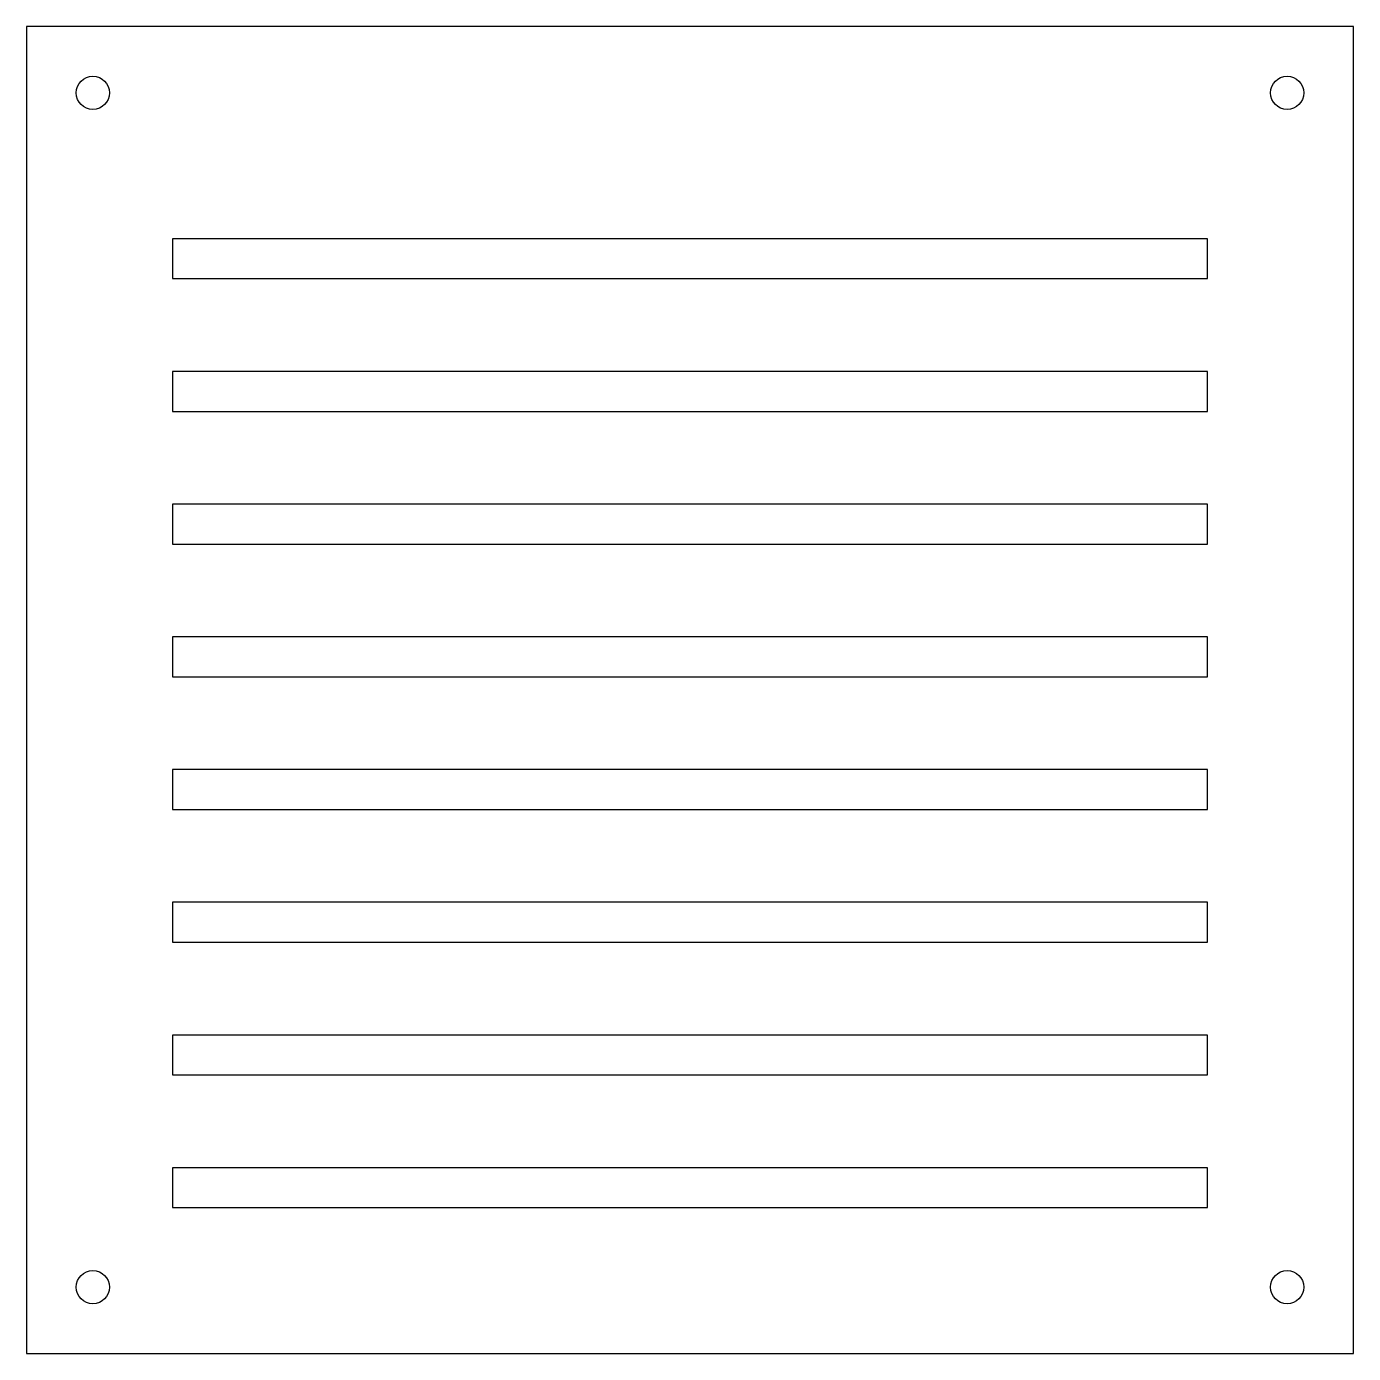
# Model space of a CAD drawing. Header units: millimetres. Extents: x -20 to 180, y -20 to 180.
import ezdxf

# ---------------------------------------------------------------- set-up
doc = ezdxf.new("R2010")
doc.units = ezdxf.units.MM
doc.layers.get('0').update_dxf_attribs({"linetype": 'CONTINUOUS'})

msp = doc.modelspace()

# ---------------------------------------------------------------- linework, layer by layer
for points in [[(180, 180), (-20, 180), (-20, -20), (180, -20)], [(2, 148), (2, 142), (158, 142), (158, 148)], [(2, 128), (2, 122), (158, 122), (158, 128)], [(2, 108), (2, 102), (158, 102), (158, 108)], [(2, 88), (2, 82), (158, 82), (158, 88)], [(2, 68), (2, 62), (158, 62), (158, 68)], [(2, 48), (2, 42), (158, 42), (158, 48)], [(2, 28), (2, 22), (158, 22), (158, 28)], [(158, 8), (2, 8), (2, 2), (158, 2)]]:
    msp.add_lwpolyline(points, close=True)
for centre in [(-10, 170), (170, 170), (-10, -10), (170, -10)]:
    msp.add_circle(centre, 2.5)

doc.saveas('drawing.dxf')
